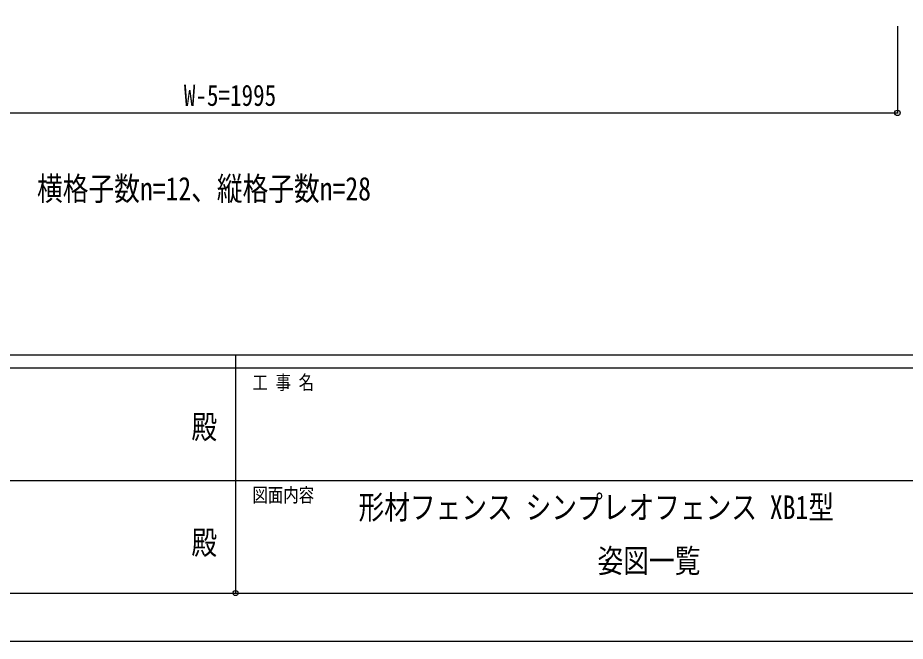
# Model space of a CAD drawing. Units: millimetres, scale not verified. Extents: x -4205 to 4205, y -2970 to 2970.
# Drawn here: x -344 to 1037, y -2970 to -2000 of the extents above; entities that cross this region are included whole.
import ezdxf
from ezdxf.enums import TextEntityAlignment as Align

# ---------------------------------------------------------------- set-up
doc = ezdxf.new("R2010")
doc.units = ezdxf.units.MM
doc.header["$LTSCALE"] = 16
doc.header["$PDMODE"] = 32
doc.header["$PDSIZE"] = 8
for name, color, linetype in [('0-1_USER1', 3, 'Continuous'), ('0-3_YKK_D', 6, 'Continuous'), ('0-4_YKK_ZWAK', 7, 'Continuous')]:
    doc.layers.add(name, color=color, linetype=linetype)
doc.styles.add('ＭＳ ゴシック', font='')
doc.styles.get('ＭＳ ゴシック').set_extended_font_data('MS Gothic')

msp = doc.modelspace()

# ---------------------------------------------------------------- linework, layer by layer
at = {"layer": '0-3_YKK_D'}
for p, q in [((1024.89, -2012.89), (1024.89, -2148.89)), ((-970.11, -2147.89), (1024.89, -2147.89))]:
    msp.add_line(p, q, dxfattribs=at)
msp.add_circle((1024.89, -2147.89), 4.25, dxfattribs=at)
at = {"layer": '0-4_YKK_ZWAK'}
for p, q in [((3895.02, -2525), (-3904.98, -2525)), ((-4.98, -2525), (-4.98, -2895)), ((-4.98, -2545), (-1304.98, -2545)), ((1295.02, -2545), (-4.98, -2545)), ((-1297.48, -2720), (-4.98, -2720)), ((-4.98, -2720), (1295.02, -2720)), ((-1304.98, -2895), (-4.98, -2895)), ((-4.98, -2895), (1295.02, -2895))]:
    msp.add_line(p, q, dxfattribs=at)
msp.add_lwpolyline([(-4205, -2970), (4205, -2970), (4205, 2970), (-4205, 2970)], close=True, dxfattribs=at)
msp.add_point((-4.98, -2895), dxfattribs=at)

# ---------------------------------------------------------------- texts
at = {"layer": '0-1_USER1', "style": 'ＭＳ ゴシック', "width": 0.8}
for s, p in [('横格子数n=12、縦格子数n=28', (-313.87, -2295.18)), ('形材フェンス シンプレオフェンス XB1型', (186.35, -2790.83)), (' 姿図一覧', (538.35, -2874.17))]:
    msp.add_text(s, height=36.66, dxfattribs=at).set_placement(p, align=Align.BOTTOM_LEFT)
at = {"layer": '0-3_YKK_D', "style": 'ＭＳ ゴシック', "width": 0.8}
msp.add_text('W-5=1995', height=32.99, dxfattribs=at).set_placement((-85.41, -2146.89), align=Align.BOTTOM_LEFT)
at = {"layer": '0-4_YKK_ZWAK', "style": 'ＭＳ ゴシック', "width": 0.8}
for s, height, p in [('工 事 名', 21.99, (21.27, -2585)), ('殿', 36.66, (-73.67, -2665.83)), ('図面内容', 21.99, (21.27, -2760)), ('殿', 36.66, (-73.67, -2845.83))]:
    msp.add_text(s, height=height, dxfattribs=at).set_placement(p, align=Align.BOTTOM_LEFT)

doc.saveas('drawing.dxf')
